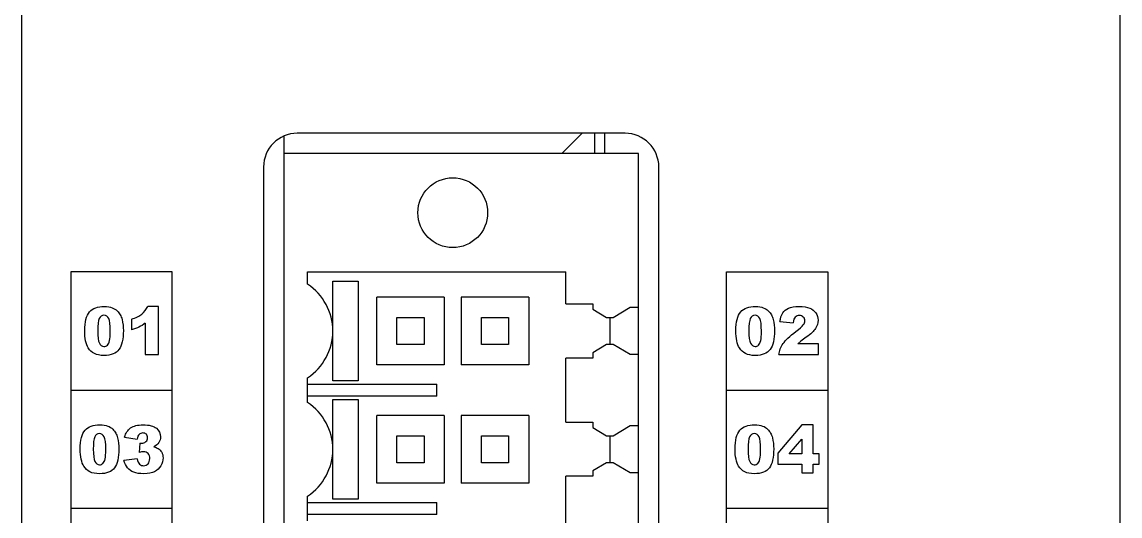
# Model space of a CAD drawing. Header units: millimetres. Extents: x 33 to 632, y -490 to 20.
# Drawn here: x 79.75 to 112.25, y -398.98 to -384.36 of the extents above; entities that cross this region are included whole.
import ezdxf

# ---------------------------------------------------------------- set-up
doc = ezdxf.new("R2010")
doc.units = ezdxf.units.MM
for name, color, linetype in [('1728620000_DXF_CONTINUOUS_LINE', 7, 'Continuous'), ('AIOJ784_4_00DXF_CONTINUOUS_LINE', 7, 'Continuous'), ('AOMJ712I_002DXF_CONTINUOUS_LINE', 7, 'Continuous'), ('IO_CH_PCB_DXF_CONTINUOUS_LINE', 7, 'Continuous'), ('TE_1734099_5DXF_CONTINUOUS_LINE', 7, 'Continuous')]:
    doc.layers.add(name, color=color, linetype=linetype)

# ---------------------------------------------------------------- blocks, each defined once
blk = doc.blocks.new('MOD_AOM712i')
at = {"layer": '1728620000_DXF_CONTINUOUS_LINE', "color": 7, "linetype": 'Continuous'}
for p, q in [((7.5, 85.75), (7.5, 15.75)), ((18, 85.75), (7.5, 85.75)), ((18, 15.75), (18, 85.75)), ((8.2, 81.883), (8.2, 82.25)), ((8.2, 82.25), (15.85, 82.25)), ((15.85, 81.3), (15.85, 82.25)), ((8.95, 80.504), (8.95, 81.975)), ((8.95, 81.975), (9.702, 81.975)), ((9.702, 81.975), (9.702, 79.025)), ((10.25, 79.5), (10.25, 81.5)), ((12.25, 81.5), (10.25, 81.5)), ((12.25, 81.5), (12.25, 79.5)), ((12.75, 81.5), (12.75, 79.5)), ((14.75, 81.5), (12.75, 81.5)), ((14.75, 81.5), (14.75, 79.5)), ((15.85, 81.3), (16.65, 81.3)), ((16.65, 81.3), (16.65, 81.142)), ((16.65, 81.142), (17.053, 80.9)), ((17.25, 80.9), (17.75, 81.2)), ((17.75, 81.2), (18, 81.2)), ((10.85, 80.1), (10.85, 80.9)), ((10.85, 80.9), (11.65, 80.9)), ((11.65, 80.9), (11.65, 80.1)), ((13.35, 80.1), (13.35, 80.9)), ((13.35, 80.9), (14.15, 80.9)), ((14.15, 80.9), (14.15, 80.1)), ((17.053, 80.9), (17.25, 80.9)), ((17.15, 80.9), (17.15, 80.1)), ((8.95, 79.025), (8.95, 80.496)), ((11.65, 80.1), (10.85, 80.1)), ((14.15, 80.1), (13.35, 80.1)), ((17.053, 80.1), (16.65, 79.858)), ((17.25, 80.1), (17.053, 80.1)), ((17.75, 79.8), (17.25, 80.1)), ((15.85, 77.8), (15.85, 79.7)), ((16.65, 79.7), (15.85, 79.7)), ((16.65, 79.858), (16.65, 79.7)), ((18, 79.8), (17.75, 79.8)), ((12.25, 79.5), (10.25, 79.5)), ((14.75, 79.5), (12.75, 79.5)), ((8.2, 78.383), (8.2, 79.117)), ((9.702, 79.025), (8.95, 79.025)), ((8.2, 78.925), (12.025, 78.925)), ((12.025, 78.575), (12.025, 78.925)), ((12.025, 78.575), (8.2, 78.575)), ((8.95, 77.004), (8.95, 78.475)), ((8.95, 78.475), (9.702, 78.475)), ((9.702, 78.475), (9.702, 75.525)), ((10.25, 76), (10.25, 78)), ((12.25, 78), (10.25, 78)), ((12.25, 78), (12.25, 76)), ((12.75, 78), (12.75, 76)), ((14.75, 78), (12.75, 78)), ((14.75, 78), (14.75, 76)), ((15.85, 77.8), (16.65, 77.8)), ((16.65, 77.8), (16.65, 77.642)), ((17.25, 77.4), (17.75, 77.7)), ((17.75, 77.7), (18, 77.7)), ((10.85, 76.6), (10.85, 77.4)), ((10.85, 77.4), (11.65, 77.4)), ((11.65, 77.4), (11.65, 76.6)), ((13.35, 76.6), (13.35, 77.4)), ((13.35, 77.4), (14.15, 77.4)), ((14.15, 77.4), (14.15, 76.6)), ((16.65, 77.642), (17.053, 77.4)), ((17.053, 77.4), (17.25, 77.4)), ((17.15, 77.4), (17.15, 76.6)), ((8.95, 75.525), (8.95, 76.996)), ((11.65, 76.6), (10.85, 76.6)), ((14.15, 76.6), (13.35, 76.6)), ((17.053, 76.6), (16.65, 76.358)), ((17.25, 76.6), (17.053, 76.6)), ((17.75, 76.3), (17.25, 76.6)), ((15.85, 74.3), (15.85, 76.2)), ((16.65, 76.2), (15.85, 76.2)), ((16.65, 76.358), (16.65, 76.2)), ((18, 76.3), (17.75, 76.3)), ((12.25, 76), (10.25, 76)), ((14.75, 76), (12.75, 76)), ((8.2, 74.883), (8.2, 75.617)), ((8.2, 75.425), (12.025, 75.425)), ((9.702, 75.525), (8.95, 75.525)), ((12.025, 75.075), (12.025, 75.425)), ((12.025, 75.075), (8.2, 75.075))]:
    blk.add_line(p, q, dxfattribs=at)
blk.add_circle((12.5, 84), 1.033, dxfattribs=at)
for centre in [(7.3, 80.5), (7.3, 77)]:
    blk.add_arc(centre, 1.65, 303.0557, 56.9443, dxfattribs=at)
at = {"layer": 'AIOJ784_4_00DXF_CONTINUOUS_LINE', "color": 2, "linetype": 'Continuous'}
blk.add_line((15.729, 85.75), (16.329, 86.35), dxfattribs=at)
at = {"layer": 'AIOJ784_4_00DXF_CONTINUOUS_LINE', "color": 7, "linetype": 'Continuous'}
blk.add_line((16.7, 86.35), (16.7, 85.75), dxfattribs=at)
at = {"layer": 'AOMJ712I_002DXF_CONTINUOUS_LINE', "color": 7, "linetype": 'Continuous'}
for p, q in [((-0.25, 6), (-0.25, 91.9)), ((32.25, 6), (32.25, 91.9)), ((17.6, 86.35), (7.9, 86.35)), ((6.9, 85.35), (6.9, 16.15)), ((18.6, 16.15), (18.6, 85.35))]:
    blk.add_line(p, q, dxfattribs=at)
at = {"layer": 'AOMJ712I_002DXF_CONTINUOUS_LINE', "color": 4, "linetype": 'Continuous'}
for p, q in [((1.2, 82.25), (1.2, 19.25)), ((4.2, 82.25), (1.2, 82.25)), ((4.2, 19.25), (4.2, 82.25)), ((20.6, 19.25), (20.6, 82.25)), ((20.6, 82.25), (23.6, 82.25)), ((23.6, 82.25), (23.6, 19.25)), ((3.793, 81.224), (3.471, 81.224)), ((3.793, 79.8), (3.793, 81.224)), ((2.991, 80.849), (2.991, 80.53)), ((3.4, 80.733), (3.4, 79.8)), ((22.183, 80.777), (22.573, 80.745)), ((22.964, 80.316), (22.807, 80.202)), ((22.807, 80.202), (22.714, 80.117)), ((23.321, 80.117), (22.714, 80.117)), ((23.321, 79.8), (23.321, 80.117)), ((3.4, 79.8), (3.793, 79.8)), ((22.154, 79.8), (23.321, 79.8)), ((1.2, 78.75), (4.2, 78.75)), ((20.6, 78.75), (23.6, 78.75)), ((22.829, 77.724), (22.121, 76.882)), ((23.168, 77.724), (22.829, 77.724)), ((23.168, 76.863), (23.168, 77.724)), ((2.789, 77.361), (3.157, 77.295)), ((3.241, 77.182), (3.221, 76.905)), ((3.241, 77.182), (3.292, 77.178)), ((22.454, 76.863), (22.829, 77.304)), ((22.829, 77.304), (22.829, 76.863)), ((3.157, 76.721), (2.768, 76.67)), ((22.121, 76.882), (22.121, 76.562)), ((22.829, 76.863), (22.454, 76.863)), ((23.344, 76.863), (23.168, 76.863)), ((23.344, 76.562), (23.344, 76.863)), ((22.121, 76.562), (22.829, 76.562)), ((22.829, 76.562), (22.829, 76.3)), ((23.168, 76.3), (23.168, 76.562)), ((23.168, 76.562), (23.344, 76.562)), ((22.829, 76.3), (23.168, 76.3)), ((4.2, 75.25), (1.2, 75.25)), ((23.6, 75.25), (20.6, 75.25))]:
    blk.add_line(p, q, dxfattribs=at)
at = {"layer": 'AOMJ712I_002DXF_CONTINUOUS_LINE', "color": 7, "linetype": 'Continuous'}
for centre, start, end in [((7.9, 85.35), 90, 180), ((17.6, 85.35), 0, 90)]:
    blk.add_arc(centre, 1, start, end, dxfattribs=at)
at = {"layer": 'AOMJ712I_002DXF_CONTINUOUS_LINE', "color": 4, "linetype": 'Continuous'}
for points in [[(1.607, 80.506), (1.607, 80.771), (1.655, 80.957), (1.751, 81.064)], [(1.751, 81.064), (1.846, 81.17), (1.992, 81.224), (2.189, 81.224)], [(2.175, 80.965), (2.11, 80.965), (2.064, 80.932), (2.036, 80.867)], [(2.317, 80.869), (2.285, 80.933), (2.238, 80.965), (2.175, 80.965)], [(2.189, 81.224), (2.282, 81.224), (2.36, 81.211), (2.421, 81.188)], [(2.421, 81.188), (2.481, 81.166), (2.53, 81.135), (2.569, 81.098)], [(2.569, 81.098), (2.607, 81.061), (2.636, 81.021), (2.658, 80.98)], [(2.658, 80.98), (2.68, 80.939), (2.699, 80.892), (2.712, 80.837)], [(2.991, 80.849), (3.123, 80.891), (3.226, 80.942), (3.299, 81.002)], [(3.299, 81.002), (3.372, 81.062), (3.429, 81.136), (3.471, 81.224)], [(20.879, 80.506), (20.879, 80.771), (20.926, 80.957), (21.022, 81.064)], [(21.022, 81.064), (21.117, 81.17), (21.263, 81.224), (21.46, 81.224)], [(21.447, 80.965), (21.382, 80.965), (21.336, 80.932), (21.307, 80.867)], [(21.588, 80.869), (21.557, 80.933), (21.51, 80.965), (21.447, 80.965)], [(21.46, 81.224), (21.554, 81.224), (21.631, 81.211), (21.692, 81.188)], [(21.692, 81.188), (21.752, 81.166), (21.802, 81.135), (21.84, 81.098)], [(21.84, 81.098), (21.878, 81.061), (21.908, 81.021), (21.93, 80.98)], [(21.93, 80.98), (21.952, 80.939), (21.97, 80.892), (21.983, 80.837)], [(22.183, 80.777), (22.198, 80.886), (22.226, 80.972), (22.267, 81.033)], [(22.267, 81.033), (22.307, 81.094), (22.365, 81.142), (22.439, 81.174)], [(22.439, 81.174), (22.514, 81.207), (22.616, 81.224), (22.747, 81.224)], [(22.758, 80.957), (22.708, 80.957), (22.667, 80.941), (22.636, 80.91)], [(22.747, 81.224), (22.884, 81.224), (22.99, 81.208), (23.066, 81.177)], [(22.876, 80.912), (22.845, 80.942), (22.806, 80.957), (22.758, 80.957)], [(23.066, 81.177), (23.143, 81.146), (23.202, 81.098), (23.246, 81.033)], [(23.246, 81.033), (23.29, 80.968), (23.312, 80.896), (23.312, 80.816)], [(2.036, 80.867), (2.007, 80.802), (1.993, 80.68), (1.993, 80.505)], [(2.364, 80.494), (2.364, 80.68), (2.348, 80.805), (2.317, 80.869)], [(2.712, 80.837), (2.738, 80.732), (2.751, 80.623), (2.751, 80.511)], [(3.214, 80.615), (3.155, 80.585), (3.081, 80.556), (2.991, 80.53)], [(3.4, 80.733), (3.336, 80.684), (3.273, 80.645), (3.214, 80.615)], [(21.307, 80.867), (21.279, 80.802), (21.264, 80.68), (21.264, 80.505)], [(21.636, 80.494), (21.636, 80.68), (21.62, 80.805), (21.588, 80.869)], [(21.983, 80.837), (22.009, 80.732), (22.023, 80.623), (22.023, 80.511)], [(22.636, 80.91), (22.604, 80.879), (22.583, 80.824), (22.573, 80.745)], [(22.658, 80.485), (22.771, 80.569), (22.844, 80.634), (22.876, 80.678)], [(22.924, 80.803), (22.924, 80.845), (22.908, 80.881), (22.876, 80.912)], [(22.876, 80.678), (22.908, 80.722), (22.924, 80.763), (22.924, 80.803)], [(23.312, 80.816), (23.312, 80.73), (23.286, 80.649), (23.237, 80.571)], [(1.635, 80.209), (1.616, 80.298), (1.607, 80.397), (1.607, 80.506)], [(1.993, 80.505), (1.993, 80.326), (2.008, 80.204), (2.04, 80.139)], [(2.343, 80.214), (2.357, 80.274), (2.364, 80.367), (2.364, 80.494)], [(2.751, 80.511), (2.751, 80.256), (2.708, 80.07), (2.622, 79.953)], [(20.906, 80.209), (20.887, 80.298), (20.879, 80.397), (20.879, 80.506)], [(21.264, 80.505), (21.264, 80.326), (21.28, 80.204), (21.311, 80.139)], [(21.615, 80.214), (21.628, 80.274), (21.636, 80.367), (21.636, 80.494)], [(22.023, 80.511), (22.023, 80.256), (21.98, 80.07), (21.894, 79.953)], [(22.276, 80.125), (22.344, 80.226), (22.471, 80.346), (22.658, 80.485)], [(23.237, 80.571), (23.187, 80.493), (23.096, 80.408), (22.964, 80.316)], [(1.713, 79.997), (1.68, 80.049), (1.654, 80.119), (1.635, 80.209)], [(1.893, 79.832), (1.82, 79.87), (1.76, 79.925), (1.713, 79.997)], [(2.04, 80.139), (2.071, 80.074), (2.117, 80.042), (2.177, 80.042)], [(2.177, 80.042), (2.216, 80.042), (2.251, 80.055), (2.279, 80.083)], [(2.622, 79.953), (2.536, 79.834), (2.388, 79.776), (2.178, 79.776)], [(2.279, 80.083), (2.308, 80.11), (2.33, 80.154), (2.343, 80.214)], [(20.985, 79.997), (20.951, 80.049), (20.925, 80.119), (20.906, 80.209)], [(21.164, 79.832), (21.092, 79.87), (21.031, 79.925), (20.985, 79.997)], [(21.311, 80.139), (21.343, 80.074), (21.389, 80.042), (21.449, 80.042)], [(21.449, 80.042), (21.488, 80.042), (21.522, 80.055), (21.551, 80.083)], [(21.894, 79.953), (21.808, 79.834), (21.66, 79.776), (21.45, 79.776)], [(21.551, 80.083), (21.58, 80.11), (21.602, 80.154), (21.615, 80.214)], [(22.154, 79.8), (22.168, 79.915), (22.208, 80.023), (22.276, 80.125)], [(2.178, 79.776), (2.06, 79.776), (1.965, 79.795), (1.893, 79.832)], [(21.45, 79.776), (21.331, 79.776), (21.237, 79.795), (21.164, 79.832)], [(1.619, 77.564), (1.714, 77.67), (1.86, 77.724), (2.057, 77.724)], [(2.057, 77.724), (2.15, 77.724), (2.228, 77.711), (2.289, 77.688)], [(2.289, 77.688), (2.349, 77.666), (2.399, 77.635), (2.437, 77.598)], [(2.965, 77.63), (3.052, 77.692), (3.175, 77.724), (3.335, 77.724)], [(3.335, 77.724), (3.517, 77.724), (3.649, 77.689), (3.73, 77.621)], [(21, 77.564), (21.095, 77.67), (21.241, 77.724), (21.438, 77.724)], [(21.438, 77.724), (21.531, 77.724), (21.609, 77.711), (21.67, 77.688)], [(21.67, 77.688), (21.73, 77.666), (21.78, 77.635), (21.818, 77.598)], [(1.475, 77.006), (1.475, 77.271), (1.523, 77.457), (1.619, 77.564)], [(1.904, 77.367), (1.875, 77.302), (1.861, 77.18), (1.861, 77.005)], [(2.043, 77.465), (1.979, 77.465), (1.933, 77.432), (1.904, 77.367)], [(2.185, 77.369), (2.153, 77.433), (2.106, 77.465), (2.043, 77.465)], [(2.233, 76.994), (2.233, 77.18), (2.216, 77.305), (2.185, 77.369)], [(2.437, 77.598), (2.475, 77.561), (2.505, 77.521), (2.527, 77.48)], [(2.527, 77.48), (2.549, 77.439), (2.567, 77.392), (2.58, 77.337)], [(2.789, 77.361), (2.82, 77.477), (2.878, 77.567), (2.965, 77.63)], [(3.215, 77.44), (3.187, 77.413), (3.167, 77.364), (3.157, 77.295)], [(3.327, 77.482), (3.281, 77.482), (3.244, 77.468), (3.215, 77.44)], [(3.432, 77.444), (3.406, 77.469), (3.371, 77.482), (3.327, 77.482)], [(3.47, 77.342), (3.47, 77.384), (3.457, 77.418), (3.432, 77.444)], [(3.73, 77.621), (3.812, 77.553), (3.853, 77.468), (3.853, 77.365)], [(3.853, 77.365), (3.853, 77.304), (3.836, 77.249), (3.803, 77.201)], [(20.856, 77.006), (20.856, 77.271), (20.904, 77.457), (21, 77.564)], [(21.285, 77.367), (21.256, 77.302), (21.242, 77.18), (21.242, 77.005)], [(21.424, 77.465), (21.359, 77.465), (21.314, 77.432), (21.285, 77.367)], [(21.566, 77.369), (21.534, 77.433), (21.487, 77.465), (21.424, 77.465)], [(21.613, 76.994), (21.613, 77.18), (21.597, 77.305), (21.566, 77.369)], [(21.818, 77.598), (21.856, 77.561), (21.886, 77.521), (21.908, 77.48)], [(21.908, 77.48), (21.93, 77.439), (21.948, 77.392), (21.961, 77.337)], [(2.58, 77.337), (2.606, 77.232), (2.619, 77.123), (2.619, 77.011)], [(3.292, 77.178), (3.342, 77.178), (3.384, 77.194), (3.419, 77.226)], [(3.419, 77.226), (3.453, 77.259), (3.47, 77.297), (3.47, 77.342)], [(3.803, 77.201), (3.77, 77.151), (3.72, 77.108), (3.654, 77.072)], [(3.654, 77.072), (3.707, 77.058), (3.749, 77.042), (3.777, 77.025)], [(21.961, 77.337), (21.987, 77.232), (22, 77.123), (22, 77.011)], [(1.503, 76.709), (1.484, 76.798), (1.475, 76.897), (1.475, 77.006)], [(1.581, 76.497), (1.548, 76.549), (1.522, 76.619), (1.503, 76.709)], [(1.861, 77.005), (1.861, 76.826), (1.876, 76.704), (1.908, 76.639)], [(2.148, 76.583), (2.176, 76.61), (2.198, 76.654), (2.212, 76.714)], [(2.212, 76.714), (2.225, 76.774), (2.233, 76.867), (2.233, 76.994)], [(2.619, 77.011), (2.619, 76.756), (2.576, 76.57), (2.491, 76.453)], [(3.157, 76.721), (3.172, 76.643), (3.195, 76.588), (3.228, 76.558)], [(3.347, 76.927), (3.316, 76.927), (3.274, 76.92), (3.221, 76.905)], [(3.482, 76.874), (3.449, 76.909), (3.404, 76.927), (3.347, 76.927)], [(3.481, 76.57), (3.515, 76.608), (3.533, 76.659), (3.533, 76.723)], [(3.533, 76.723), (3.533, 76.788), (3.516, 76.838), (3.482, 76.874)], [(3.777, 77.025), (3.824, 76.996), (3.86, 76.958), (3.886, 76.911)], [(3.925, 76.744), (3.925, 76.662), (3.903, 76.584), (3.86, 76.509)], [(3.886, 76.911), (3.911, 76.864), (3.925, 76.809), (3.925, 76.744)], [(20.884, 76.709), (20.865, 76.798), (20.856, 76.897), (20.856, 77.006)], [(20.962, 76.497), (20.929, 76.549), (20.903, 76.619), (20.884, 76.709)], [(21.242, 77.005), (21.242, 76.826), (21.257, 76.704), (21.289, 76.639)], [(21.528, 76.583), (21.557, 76.61), (21.579, 76.654), (21.593, 76.714)], [(21.593, 76.714), (21.606, 76.774), (21.613, 76.867), (21.613, 76.994)], [(22, 77.011), (22, 76.756), (21.957, 76.57), (21.872, 76.453)], [(1.761, 76.332), (1.688, 76.37), (1.628, 76.425), (1.581, 76.497)], [(1.908, 76.639), (1.939, 76.574), (1.985, 76.542), (2.045, 76.542)], [(2.045, 76.542), (2.085, 76.542), (2.119, 76.555), (2.148, 76.583)], [(2.491, 76.453), (2.404, 76.334), (2.256, 76.276), (2.046, 76.276)], [(2.877, 76.452), (2.829, 76.509), (2.793, 76.582), (2.768, 76.67)], [(3.059, 76.321), (2.985, 76.351), (2.925, 76.395), (2.877, 76.452)], [(3.228, 76.558), (3.26, 76.527), (3.301, 76.513), (3.351, 76.513)], [(3.351, 76.513), (3.402, 76.513), (3.446, 76.532), (3.481, 76.57)], [(3.86, 76.509), (3.818, 76.435), (3.757, 76.376), (3.676, 76.337)], [(21.142, 76.332), (21.069, 76.37), (21.009, 76.425), (20.962, 76.497)], [(21.289, 76.639), (21.32, 76.574), (21.366, 76.542), (21.426, 76.542)], [(21.426, 76.542), (21.465, 76.542), (21.5, 76.555), (21.528, 76.583)], [(21.872, 76.453), (21.785, 76.334), (21.637, 76.276), (21.427, 76.276)], [(2.046, 76.276), (1.928, 76.276), (1.833, 76.295), (1.761, 76.332)], [(3.36, 76.276), (3.232, 76.276), (3.132, 76.291), (3.059, 76.321)], [(3.676, 76.337), (3.596, 76.297), (3.49, 76.276), (3.36, 76.276)], [(21.427, 76.276), (21.309, 76.276), (21.214, 76.295), (21.142, 76.332)]]:
    blk.add_open_spline(points, degree=3, dxfattribs=at)
at = {"layer": 'IO_CH_PCB_DXF_CONTINUOUS_LINE', "color": 7, "linetype": 'Continuous'}
blk.add_line((7.5, 86.266), (7.5, 85.75), dxfattribs=at)
at = {"layer": 'TE_1734099_5DXF_CONTINUOUS_LINE', "color": 7, "linetype": 'Continuous'}
blk.add_line((17, 85.75), (17, 86.35), dxfattribs=at)

msp = doc.modelspace()

# ---------------------------------------------------------------- block references
msp.add_blockref('MOD_AOM712i', (80, -474))

doc.saveas('drawing.dxf')
